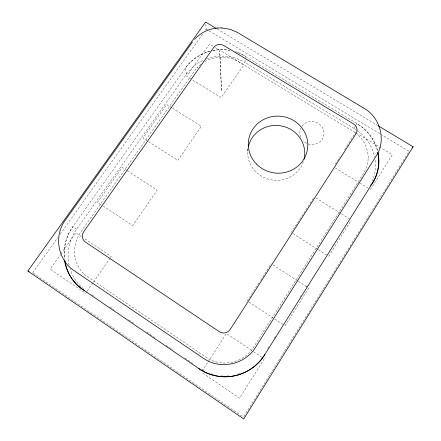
<?xml version="1.0" encoding="UTF-8"?>
<svg xmlns="http://www.w3.org/2000/svg" width="441" height="441" viewBox="0 0 441 441"><rect width="100%" height="100%" fill="white"/><g stroke="black" fill="none" stroke-linecap="round" stroke-linejoin="round"><path stroke-width="0.33" stroke-dasharray="2.21 1.65" d="M357.298 130.558A44.128 42.088 19.4 0 0 354.134 128.458L245.003 62.451L245.185 58.063M245.207 57.435L245.262 56.178A43.676 41.211 -3.1 0 0 236.271 52.049M247.704 151.186L247.892 148.634M354.134 128.458L355.655 125.718M355.959 125.167L356.868 123.524A45.142 42.992 19.2 0 1 377.645 151.643M243.834 416.585L409.055 151.318L381.928 134.974M267.698 348.599L269.159 346.273M274.28 338.126L275.741 335.794M300.238 296.804L300.966 295.641M306.087 287.493L307.184 285.746M264.291 358.831L239.595 398.195L201.449 372.21M285.024 325.783L308.711 288.017M328.606 256.304L351.35 220.048M370.457 189.591L392.308 154.758L357.326 133.573M202.193 371.057L207.772 362.381M208.141 361.802L226.365 333.468L252.969 351.257M247.28 300.938L259.049 282.637M260.521 280.349L271.187 263.762M291.264 232.539L314.224 196.835M335.353 163.975L340.132 156.538M344.548 149.675L355.578 132.515M86.894 291.699L85.73 293.375L50.18 269.153L60.456 254.628M87.279 291.143L93.079 282.758M93.464 282.201L110.096 258.172M110.482 257.616L111.253 256.497L83.867 238.184M69.105 265.118A45.467 43.835 -42.2 0 1 76.574 229.248L186.389 74.182A42.722 40.385 -3.1 0 1 204.089 59.877M60.852 254.071L75.874 232.842L81.579 236.657M32.673 272.786L57.804 237.49M60.197 234.127L202.606 34.122M205.401 30.203L206.201 29.078L205.594 22.05M221.492 90.466L219.789 51.162M200.881 64.221L196.945 67.76L197.259 67.462L195.231 69.965L80.466 232.446C75.665 239.496 73.691 248.355 74.987 256.789L74.937 256.497C76.128 263.597 79.7 270.234 85.03 275.085L84.738 274.815L206.669 357.668C221.547 367.777 243.724 362.96 253.266 347.773L364.194 172.398L366.978 166.119L367.871 162.101L368.207 157.999L368.218 158.462C368.263 151.439 365.876 144.516 361.67 138.904L357.144 134.158M204.839 61.608C214.976 55.709 228.245 55.715 238.394 61.597L355.76 132.917M221.531 90.477L219.684 51.178M217.385 29.139L377.755 125.531M206.201 29.078L208.554 30.501M209.144 30.859L381.338 134.615M212.97 46.162L209.469 44.045L186.62 76.337L191.896 79.589M215.302 47.573L243.873 64.871L221.195 97.637L192.48 79.948M335.27 167.916L359.316 182.728M359.9 183.087L369.282 188.869M171.863 107.808L166.654 104.55L142.912 138.11L148.06 141.385M172.442 108.172L201.383 126.269L177.811 160.326L148.634 141.748M315.96 197.921L340.91 213.521M341.488 213.885L350.187 219.326M292.989 233.636L317.691 249.358M318.264 249.722L327.459 255.576M126.754 170.408L122.157 167.437L97.467 202.331L102.577 205.699M127.328 170.777L157.211 190.093L132.691 225.522L103.144 206.074M272.918 264.881L297.741 280.928M298.32 281.303L307.559 287.273M248.994 302.068L274.159 318.628M274.726 319.008L283.877 325.028M253.536 351.637L263.156 358.07M91.794 294.638L95.206 296.958M109.974 307.008L113.954 309.714M128.722 319.769L134.406 323.639M146.903 332.145L154.857 337.558M166.218 345.292L173.037 349.928M184.966 358.048L192.921 363.461M33.24 273.172L243.471 417.169M76.574 229.248L72.93 226.52A46.542 44.828 -41.8 0 0 64.656 259.958M186.389 74.182L185.347 68.157A43.676 41.211 -3.1 0 1 209.767 51.338M301.975 126.225A12.139 11.532 13.1 0 1 319.51 124.213A12.139 11.532 13.1 0 1 320.789 141.109A12.139 11.532 13.1 0 1 303.072 140.756M300.69 137.151A12.139 11.532 13.1 0 1 301.627 126.721M206.636 58.857A42.722 40.385 -3.1 0 1 245.003 62.451M83.586 288.833A45.467 43.835 -42.2 0 1 70.102 268.85M357.811 130.933A44.128 42.088 19.4 0 1 374.685 157.211M375.181 160.259A44.128 42.088 19.4 0 1 371.961 181.912M222.6 375.925A46.818 45.996 89.3 0 1 221.25 375.82M213.246 374.365A46.818 45.996 89.3 0 1 210.649 373.56M203.808 370.572A46.818 45.996 89.3 0 1 202.033 369.569M239.981 373.56A46.818 45.996 89.3 0 1 237.385 374.365M228.703 375.875A46.818 45.996 89.3 0 1 227.352 375.958M212.81 50.621A43.676 41.211 -3.1 0 1 229.623 50.39M209.745 51.266A43.758 41.289 -3.1 0 0 188.742 63.857L186.025 67.197L72.181 227.573L69.689 231.602A46.625 44.91 -41.8 0 0 64.403 258.663M212.794 50.55A43.758 41.289 -3.1 0 1 229.634 50.318M235.108 51.603A43.758 41.289 -3.1 0 1 240.362 53.548L357.938 124.169L361.708 126.776A45.225 43.069 19.2 0 1 377.413 150.403M303.325 161.792A28.571 27.43 8.8 0 1 269.671 179.531A28.571 27.43 8.8 0 1 247.969 148.595"/><path stroke-width="0.66" d="M378.361 152.25C385.346 136.986 379.194 117.416 364.845 108.773L237.313 32.369L230.345 29.36L221.812 27.943M377.816 153.385L255.185 347.899C244.722 364.564 220.401 369.845 204.084 358.753L73.757 270.416C57.859 259.865 53.78 236.117 64.932 220.709L192.425 42.027M378.345 125.883L413.129 146.792L243.724 418.95L27.871 271.022L205.594 22.05L216.211 28.428M194.58 39.387C200.374 32.695 208.946 28.698 217.727 28.003M370.512 185.424L372.474 183.12A45.142 42.992 19.2 0 0 377.783 152.261M412.225 147.796L413.129 146.792M217.689 28.003L221.961 27.943M27.871 271.022L29.073 271.463M84.363 290.283L83.2 289.847A46.542 44.828 -41.8 0 1 64.755 260.609M264.787 354.614A47.942 47.099 89.4 0 1 198.919 368.632M64.667 260.625A46.625 44.91 -41.8 0 0 78.481 286.242L82.147 289.131L200.032 369.387L204.282 371.884A48.03 47.187 89.4 0 0 261.166 359.768L264.071 355.76L373.125 182.089L375.23 178.153A45.225 43.069 19.2 0 0 377.865 152.25M248.333 146.666A28.571 27.43 8.8 0 1 282.433 126.159A28.571 27.43 8.8 0 1 304.053 159.284M356.025 133.651L230.23 329.399A7.988 7.855 -89.7 0 1 219.331 331.698L85.471 242.103A7.734 7.398 -39.2 0 1 83.746 231.668L213.714 47.446A7.194 6.703 -3.2 0 1 223.664 45.467L353.473 123.86A7.475 7.039 17.7 0 1 356.025 133.651M256.337 163.931A29.79 28.522 8.4 0 0 306.528 153.264A29.79 28.522 8.4 0 0 271.248 116.777A29.79 28.522 8.4 0 0 256.337 163.931"/></g></svg>
